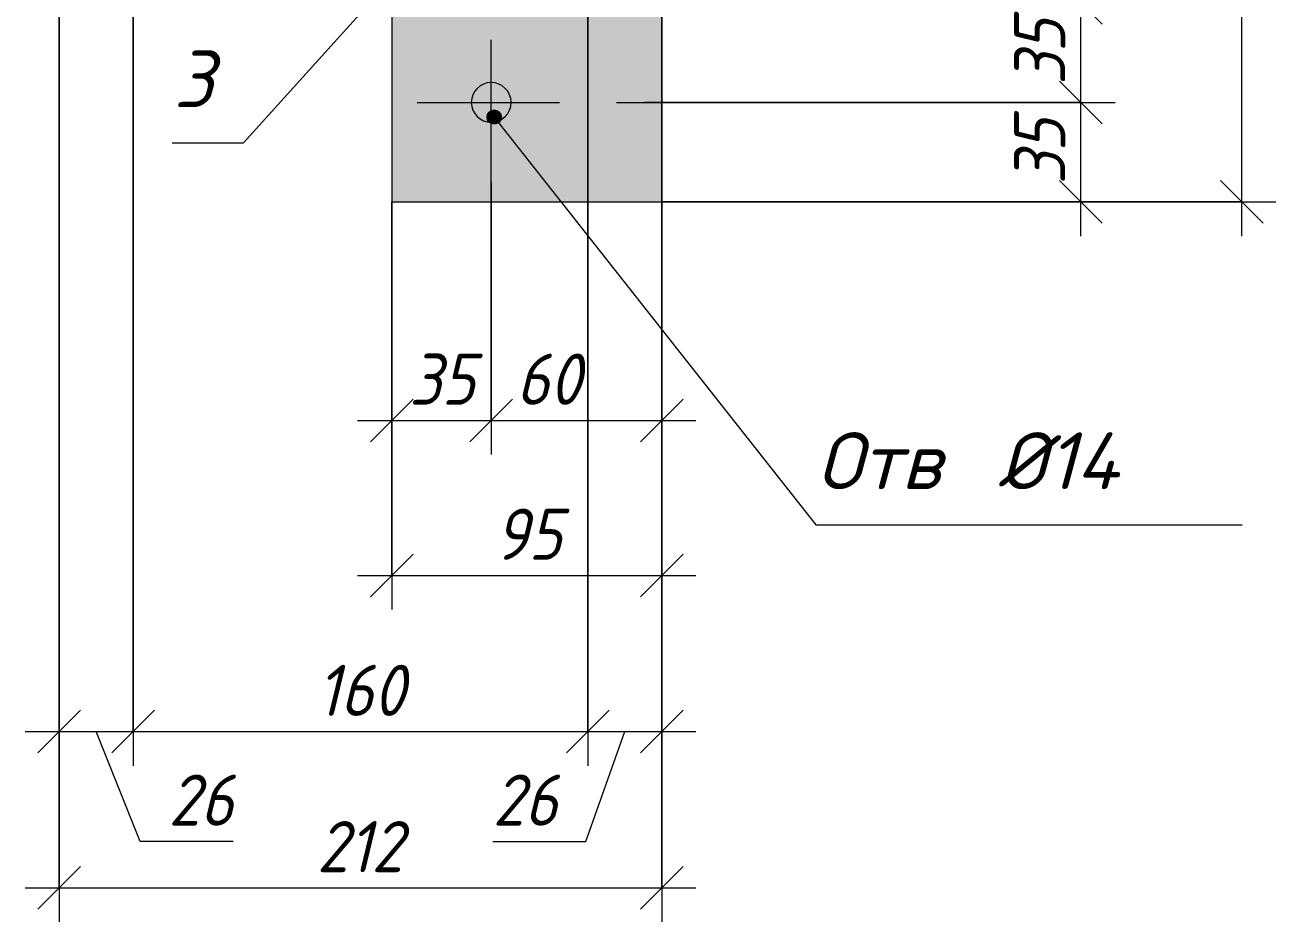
# Model space of a CAD drawing. Header units: millimetres. Extents: x 1214 to 43479, y -809 to 8550.
# Drawn here: x 41244.9 to 41685, y 2504.6 to 2820.2 of the extents above; entities that cross this region are included whole.
import ezdxf

# ---------------------------------------------------------------- set-up
doc = ezdxf.new("R2010")
doc.units = ezdxf.units.MM
doc.linetypes.add('50_200_ШТРИХ_1Т_ш5_п1_п1_', pattern=[70, 50, -10, 0, -10])
for name, color, linetype, lineweight in [('A-ANNO-DIMS', 7, 'Continuous', 9), ('A-ANNO-DIMS-10', 7, 'Continuous', 9), ('A-ANNO-NOTE', 7, 'Continuous', 9), ('A-DETL-2', 7, 'Continuous', 5), ('A-DETL-3', 7, 'Continuous', 20), ('A-DETL-CNTR', 7, '50_200_ШТРИХ_1Т_ш5_п1_п1_', 9)]:
    doc.layers.add(name, color=color, linetype=linetype, lineweight=lineweight)
doc.layers.add('A-DETL-GENF-1', color=7, linetype='Continuous', lineweight=9, true_color=0xffffff)
doc.styles.add('ISOCPEUR_I_1', font='isocpeui.ttf', dxfattribs={"width": 0.9, "height": 18})
doc.styles.add('ISOCPEUR_I_6', font='isocpeui.ttf', dxfattribs={"height": 20})
doc.dimstyles.new('ISO-1_8_0_9К_СРЕДНИЙ', dxfattribs={"dimscale": 304.8, "dimtxt": 17.927661, "dimasz": 0.049213, "dimexe": 0.03937, "dimexo": 0, "dimgap": 0, "dimtad": 1, "dimdec": 0, "dimzin": 0, "dimdsep": 46, "dimtxsty": 'ISOCPEUR_I_1', "dimblk1": 'OBLIQUE', "dimblk2": 'OBLIQUE', "dimsah": 1, "dimcen": 0.09, "dimdle": 0.03937, "dimazin": 0, "dimtfac": 1, "dimtdec": 4, "dimtix": 1, "dimtmove": 0, "dimatfit": 3, "dimfxl": 1, "dimtvp": 1, "dimtolj": 1, "dimtzin": 0, "dimarcsym": 2})
doc.dimstyles.new('ISO-1_8_0_9К_СРЕДНИЙ_1', dxfattribs={"dimscale": 304.8, "dimtxt": 17.927661, "dimasz": 0.049213, "dimexe": 0.03937, "dimexo": 0, "dimgap": 0, "dimtad": 1, "dimdec": 0, "dimzin": 0, "dimdsep": 46, "dimtxsty": 'ISOCPEUR_I_1', "dimblk1": 'OBLIQUE', "dimblk2": 'OBLIQUE', "dimsah": 1, "dimcen": 0.09, "dimdle": 0.03937, "dimazin": 0, "dimtfac": 1, "dimtdec": 4, "dimtix": 1, "dimtmove": 1, "dimatfit": 3, "dimfxl": 1, "dimtvp": 1, "dimtolj": 1, "dimtzin": 0, "dimarcsym": 2})
doc.dimstyles.new('ISO-1_8_0_9К_СРЕДНИЙ_2', dxfattribs={"dimscale": 304.8, "dimtxt": 17.927661, "dimasz": 0.049213, "dimexe": 0.03937, "dimexo": 0, "dimgap": 0, "dimtad": 1, "dimdec": 0, "dimzin": 0, "dimdsep": 46, "dimtxsty": 'ISOCPEUR_I_1', "dimblk1": 'OBLIQUE', "dimblk2": 'OBLIQUE', "dimsah": 1, "dimcen": 0.09, "dimdle": 0.03937, "dimazin": 0, "dimtfac": 1, "dimtdec": 4, "dimtix": 1, "dimtmove": 2, "dimatfit": 3, "dimfxl": 1, "dimtvp": 1, "dimtolj": 1, "dimtzin": 0, "dimarcsym": 2})

# ---------------------------------------------------------------- blocks, each defined once
blk = doc.blocks.new('DIMBLOCK315-АР1_Фахверк из 2-х уголков_Узлы')
at = {"layer": 'A-ANNO-DIMS-10'}
for p, q in [((41256.91, 2897.97), (41256.91, 2559.56)), ((41256.91, 2571.56), (41256.91, 2897.97)), ((41282.91, 2891.97), (41282.91, 2559.56)), ((41282.91, 2571.56), (41282.91, 2891.97)), ((41244.91, 2571.56), (41282.91, 2571.56)), ((41285.38, 2532.94), (41269.91, 2571.56)), ((41318.13, 2532.94), (41285.38, 2532.94))]:
    blk.add_line(p, q, dxfattribs=at)
at = {"layer": 'A-ANNO-DIMS-10', "lineweight": 20}
for p, q in [((41256.91, 2571.56), (41264.41, 2579.06)), ((41282.91, 2571.56), (41290.41, 2579.06)), ((41256.91, 2571.56), (41249.41, 2564.06)), ((41282.91, 2571.56), (41275.41, 2564.06))]:
    blk.add_line(p, q, dxfattribs=at)
at = {"layer": 'A-ANNO-DIMS-10', "color": 0, "insert": (41295.38, 2556.46), "char_height": 18, "width": 27.3052, "attachment_point": 1, "line_spacing_factor": 1.149209, "style": 'ISOCPEUR_I_1'}
blk.add_mtext('26', dxfattribs=at)
blk = doc.blocks.new('_Oblique')
at = {"color": 0, "linetype": 'ByBlock', "lineweight": -2}
blk.add_line((-0.5, -0.5), (0.5, 0.5), dxfattribs=at)
blk = doc.blocks.new('DIMBLOCK316-АР1_Фахверк из 2-х уголков_Узлы')
at = {"layer": 'A-ANNO-DIMS-10'}
for p, q in [((41282.91, 2891.97), (41282.91, 2559.56)), ((41282.91, 2571.56), (41282.91, 2891.97)), ((41442.91, 2891.97), (41442.91, 2559.56)), ((41442.91, 2571.56), (41442.91, 2891.97)), ((41282.91, 2571.56), (41442.91, 2571.56))]:
    blk.add_line(p, q, dxfattribs=at)
at = {"layer": 'A-ANNO-DIMS-10', "lineweight": 20}
for p, q in [((41282.91, 2571.56), (41290.41, 2579.06)), ((41442.91, 2571.56), (41450.41, 2579.06)), ((41282.91, 2571.56), (41275.41, 2564.06)), ((41442.91, 2571.56), (41435.41, 2564.06))]:
    blk.add_line(p, q, dxfattribs=at)
at = {"layer": 'A-ANNO-DIMS-10', "color": 0, "insert": (41347.57, 2595.08), "char_height": 18, "width": 36.8207, "attachment_point": 1, "line_spacing_factor": 1.149209, "style": 'ISOCPEUR_I_1'}
blk.add_mtext('160', dxfattribs=at)
blk = doc.blocks.new('DIMBLOCK317-АР1_Фахверк из 2-х уголков_Узлы')
at = {"layer": 'A-ANNO-DIMS-10'}
for p, q in [((41468.91, 2897.97), (41468.91, 2559.56)), ((41468.91, 2571.56), (41468.91, 2897.97)), ((41442.91, 2891.97), (41442.91, 2559.56)), ((41442.91, 2571.56), (41442.91, 2891.97)), ((41442.18, 2532.94), (41455.91, 2571.56)), ((41442.91, 2571.56), (41480.91, 2571.56)), ((41409.43, 2532.94), (41442.18, 2532.94))]:
    blk.add_line(p, q, dxfattribs=at)
at = {"layer": 'A-ANNO-DIMS-10', "lineweight": 20}
for p, q in [((41442.91, 2571.56), (41450.41, 2579.06)), ((41468.91, 2571.56), (41476.41, 2579.06)), ((41442.91, 2571.56), (41435.41, 2564.06)), ((41468.91, 2571.56), (41461.41, 2564.06))]:
    blk.add_line(p, q, dxfattribs=at)
at = {"layer": 'A-ANNO-DIMS-10', "color": 0, "insert": (41409.43, 2556.46), "char_height": 18, "width": 27.3052, "attachment_point": 1, "line_spacing_factor": 1.149209, "style": 'ISOCPEUR_I_1'}
blk.add_mtext('26', dxfattribs=at)
blk = doc.blocks.new('DIMBLOCK353-АР1_Фахверк из 2-х уголков_Узлы')
at = {"layer": 'A-ANNO-DIMS-10'}
for p, q in [((41373.91, 2757.97), (41373.91, 2614.52)), ((41373.91, 2626.52), (41373.91, 2757.97)), ((41468.91, 2757.97), (41468.91, 2614.52)), ((41468.91, 2626.52), (41468.91, 2757.97)), ((41361.91, 2626.52), (41480.91, 2626.52))]:
    blk.add_line(p, q, dxfattribs=at)
at = {"layer": 'A-ANNO-DIMS-10', "lineweight": 20}
for p, q in [((41373.91, 2626.52), (41381.41, 2634.02)), ((41468.91, 2626.52), (41476.41, 2634.02)), ((41373.91, 2626.52), (41366.41, 2619.02)), ((41468.91, 2626.52), (41461.41, 2619.02))]:
    blk.add_line(p, q, dxfattribs=at)
at = {"layer": 'A-ANNO-DIMS-10', "color": 0, "insert": (41410.03, 2650.04), "char_height": 18, "width": 27.3052, "attachment_point": 1, "line_spacing_factor": 1.149209, "style": 'ISOCPEUR_I_1'}
blk.add_mtext('95', dxfattribs=at)
blk = doc.blocks.new('DIMBLOCK362-АР1_Фахверк из 2-х уголков_Узлы')
at = {"layer": 'A-ANNO-DIMS-10', "lineweight": 20}
for p, q in [((41616.39, 2792.97), (41608.89, 2800.47)), ((41616.39, 2792.97), (41623.89, 2785.47)), ((41616.39, 2757.97), (41608.89, 2765.47)), ((41616.39, 2757.97), (41623.89, 2750.47))]:
    blk.add_line(p, q, dxfattribs=at)
at = {"layer": 'A-ANNO-DIMS-10'}
for p, q in [((41462.91, 2792.97), (41628.39, 2792.97)), ((41616.39, 2792.97), (41462.91, 2792.97)), ((41616.39, 2745.97), (41616.39, 2792.97)), ((41468.91, 2757.97), (41628.39, 2757.97)), ((41616.39, 2757.97), (41468.91, 2757.97))]:
    blk.add_line(p, q, dxfattribs=at)
at = {"layer": 'A-ANNO-DIMS-10', "color": 0, "insert": (41592.88, 2764.1), "char_height": 18, "width": 27.3052, "attachment_point": 1, "rotation": 90, "line_spacing_factor": 1.149209, "style": 'ISOCPEUR_I_1'}
blk.add_mtext('35', dxfattribs=at)
blk = doc.blocks.new('DIMBLOCK363-АР1_Фахверк из 2-х уголков_Узлы')
at = {"layer": 'A-ANNO-DIMS-10', "lineweight": 20}
for p, q in [((41616.39, 2827.97), (41608.89, 2835.47)), ((41616.39, 2827.97), (41623.89, 2820.47)), ((41616.39, 2792.97), (41608.89, 2800.47)), ((41616.39, 2792.97), (41623.89, 2785.47))]:
    blk.add_line(p, q, dxfattribs=at)
at = {"layer": 'A-ANNO-DIMS-10'}
for p, q in [((41468.91, 2827.97), (41628.39, 2827.97)), ((41616.39, 2827.97), (41468.91, 2827.97)), ((41616.39, 2792.97), (41616.39, 2827.97)), ((41462.91, 2792.97), (41628.39, 2792.97)), ((41616.39, 2792.97), (41462.91, 2792.97))]:
    blk.add_line(p, q, dxfattribs=at)
at = {"layer": 'A-ANNO-DIMS-10', "color": 0, "insert": (41592.88, 2799.1), "char_height": 18, "width": 27.3052, "attachment_point": 1, "rotation": 90, "line_spacing_factor": 1.149209, "style": 'ISOCPEUR_I_1'}
blk.add_mtext('35', dxfattribs=at)
blk = doc.blocks.new('DIMBLOCK366-АР1_Фахверк из 2-х уголков_Узлы')
at = {"layer": 'A-ANNO-DIMS-10'}
for p, q in [((41673, 2745.97), (41673, 2984.97)), ((41468.91, 2972.97), (41685, 2972.97)), ((41673, 2972.97), (41468.91, 2972.97)), ((41468.91, 2757.97), (41685, 2757.97)), ((41673, 2757.97), (41468.91, 2757.97))]:
    blk.add_line(p, q, dxfattribs=at)
at = {"layer": 'A-ANNO-DIMS-10', "lineweight": 20}
for p, q in [((41673, 2972.97), (41665.5, 2980.47)), ((41673, 2972.97), (41680.5, 2965.47)), ((41673, 2757.97), (41665.5, 2765.47)), ((41673, 2757.97), (41680.5, 2750.47))]:
    blk.add_line(p, q, dxfattribs=at)
at = {"layer": 'A-ANNO-DIMS-10', "color": 0, "insert": (41649.49, 2850.13), "char_height": 18, "width": 36.8207, "attachment_point": 1, "rotation": 90, "line_spacing_factor": 1.149209, "style": 'ISOCPEUR_I_1'}
blk.add_mtext('215', dxfattribs=at)
blk = doc.blocks.new('_AT__Текстовая выноска1 - _AT__Текстовая выноска 2-25057214-АР1_Фахверк из 2-х уголков_Узлы')
at = {"layer": 'A-ANNO-NOTE'}
blk.add_line((0, 0), (2.5, 0), dxfattribs=at)
blk = doc.blocks.new('DIMBLOCK368-АР1_Фахверк из 2-х уголков_Узлы')
at = {"layer": 'A-ANNO-DIMS-10'}
for p, q in [((41408.91, 2764.97), (41408.91, 2669.07)), ((41408.91, 2681.07), (41408.91, 2764.97)), ((41373.91, 2757.97), (41373.91, 2669.07)), ((41373.91, 2681.07), (41373.91, 2757.97)), ((41361.91, 2681.07), (41408.91, 2681.07))]:
    blk.add_line(p, q, dxfattribs=at)
at = {"layer": 'A-ANNO-DIMS-10', "lineweight": 20}
for p, q in [((41373.91, 2681.07), (41381.41, 2688.57)), ((41408.91, 2681.07), (41416.41, 2688.57)), ((41373.91, 2681.07), (41366.41, 2673.57)), ((41408.91, 2681.07), (41401.41, 2673.57))]:
    blk.add_line(p, q, dxfattribs=at)
at = {"layer": 'A-ANNO-DIMS-10', "color": 0, "insert": (41380.03, 2704.58), "char_height": 18, "width": 27.3052, "attachment_point": 1, "line_spacing_factor": 1.149209, "style": 'ISOCPEUR_I_1'}
blk.add_mtext('35', dxfattribs=at)
blk = doc.blocks.new('DIMBLOCK369-АР1_Фахверк из 2-х уголков_Узлы')
at = {"layer": 'A-ANNO-DIMS-10'}
for p, q in [((41408.91, 2764.97), (41408.91, 2669.07)), ((41408.91, 2681.07), (41408.91, 2764.97)), ((41468.91, 2757.97), (41468.91, 2669.07)), ((41468.91, 2681.07), (41468.91, 2757.97)), ((41408.91, 2681.07), (41480.91, 2681.07))]:
    blk.add_line(p, q, dxfattribs=at)
at = {"layer": 'A-ANNO-DIMS-10', "lineweight": 20}
for p, q in [((41408.91, 2681.07), (41416.41, 2688.57)), ((41468.91, 2681.07), (41476.41, 2688.57)), ((41408.91, 2681.07), (41401.41, 2673.57)), ((41468.91, 2681.07), (41461.41, 2673.57))]:
    blk.add_line(p, q, dxfattribs=at)
at = {"layer": 'A-ANNO-DIMS-10', "color": 0, "insert": (41417.62, 2704.58), "char_height": 18, "width": 27.3052, "attachment_point": 1, "line_spacing_factor": 1.149209, "style": 'ISOCPEUR_I_1'}
blk.add_mtext('60', dxfattribs=at)
blk = doc.blocks.new('DIMBLOCK370-АР1_Фахверк из 2-х уголков_Узлы')
at = {"layer": 'A-ANNO-DIMS-10'}
for p, q in [((41256.91, 2897.97), (41256.91, 2504.56)), ((41256.91, 2516.56), (41256.91, 2897.97)), ((41468.91, 2757.97), (41468.91, 2504.56)), ((41468.91, 2516.56), (41468.91, 2757.97)), ((41244.91, 2516.56), (41480.91, 2516.56))]:
    blk.add_line(p, q, dxfattribs=at)
at = {"layer": 'A-ANNO-DIMS-10', "lineweight": 20}
for p, q in [((41256.91, 2516.56), (41264.41, 2524.06)), ((41468.91, 2516.56), (41476.41, 2524.06)), ((41256.91, 2516.56), (41249.41, 2509.06)), ((41468.91, 2516.56), (41461.41, 2509.06))]:
    blk.add_line(p, q, dxfattribs=at)
at = {"layer": 'A-ANNO-DIMS-10', "color": 0, "insert": (41347.57, 2540.08), "char_height": 18, "width": 36.8207, "attachment_point": 1, "line_spacing_factor": 1.149209, "style": 'ISOCPEUR_I_1'}
blk.add_mtext('212', dxfattribs=at)
blk = doc.blocks.new('_AT__Текстовая выноска1 - _AT__Текстовая выноска 2-25057220-АР1_Фахверк из 2-х уголков_Узлы')
at = {"layer": 'A-ANNO-NOTE'}
blk.add_line((0, 0), (15, 0), dxfattribs=at)

msp = doc.modelspace()

# ---------------------------------------------------------------- hatches: boundary and pattern name
at = {"layer": 'A-ANNO-NOTE'}
h = msp.add_hatch(color=256, dxfattribs=at)
edge = h.paths.add_edge_path(flags=0)
edge.add_arc((41409.96479, 2787.81394), 2.5, 0, 360)
at = {"layer": 'A-DETL-GENF-1'}
h = msp.add_hatch(color=256, dxfattribs=at)
h.paths.add_polyline_path([(41468.90797, 2757.97263), (41468.90797, 2897.97263), (41442.90797, 2897.97263), (41442.90797, 2891.97263), (41373.90797, 2891.97263), (41373.90797, 2757.97263)], flags=0)
h.paths.add_polyline_path([(41408.90797, 2785.97263), (41407.09623, 2786.21115), (41405.40797, 2786.91045), (41403.95822, 2788.02288), (41402.84579, 2789.47263), (41402.14648, 2791.1609), (41401.90797, 2792.97263), (41402.14648, 2794.78436), (41402.84579, 2796.47263), (41403.95822, 2797.92238), (41405.40797, 2799.03481), (41407.09623, 2799.73411), (41408.90797, 2799.97263), (41410.7197, 2799.73411), (41412.40797, 2799.03481), (41413.85771, 2797.92238), (41414.97014, 2796.47263), (41415.66945, 2794.78436), (41415.90797, 2792.97263), (41415.66945, 2791.1609), (41414.97014, 2789.47263), (41413.85771, 2788.02288), (41412.40797, 2786.91045), (41410.7197, 2786.21115)], flags=0)
h.paths.add_polyline_path([(41393.90797, 2897.97263), (41394.11241, 2899.52555), (41394.71181, 2900.97263), (41395.66532, 2902.21527), (41396.90797, 2903.16878), (41398.35505, 2903.76819), (41399.90797, 2903.97263), (41456.90797, 2903.97263), (41458.46088, 2904.17708), (41459.90797, 2904.77648), (41461.15061, 2905.72999), (41462.10412, 2906.97263), (41462.70352, 2908.41972), (41462.90797, 2909.97263), (41462.90797, 2966.97263), (41463.11241, 2968.52555), (41463.71181, 2969.97263), (41464.66532, 2971.21527), (41465.90797, 2972.16878), (41467.35505, 2972.76819), (41468.90797, 2972.97263), (41373.90797, 2972.97263), (41373.90797, 2897.97263), (41392.40983, 2897.97263)], flags=0)
h.paths.add_polyline_path([(41343.96602, 2897.97263), (41351.90797, 2897.97263), (41351.90797, 3112.97263), (41256.90797, 3112.97263), (41256.90797, 2972.97263), (41258.46088, 2972.76819), (41259.90797, 2972.16878), (41261.15061, 2971.21527), (41262.10412, 2969.97263), (41262.70352, 2968.52555), (41262.90797, 2966.97263), (41262.90797, 2909.97263), (41263.11241, 2908.41972), (41263.71181, 2906.97263), (41264.66532, 2905.72999), (41265.90797, 2904.77648), (41267.35505, 2904.17708), (41268.90797, 2903.97263), (41325.90797, 2903.97263), (41327.46088, 2903.76819), (41328.90797, 2903.16878), (41330.15061, 2902.21527), (41331.10412, 2900.97263), (41331.70352, 2899.52555), (41331.90797, 2897.97263)], flags=0)
h.paths.add_polyline_path([(41316.90797, 3070.97263), (41315.09623, 3071.21115), (41313.40797, 3071.91045), (41311.95822, 3073.02288), (41310.84579, 3074.47263), (41310.14648, 3076.1609), (41309.90797, 3077.97263), (41310.14648, 3079.78436), (41310.84579, 3081.47263), (41311.95822, 3082.92238), (41313.40797, 3084.03481), (41315.09623, 3084.73411), (41316.90797, 3084.97263), (41318.7197, 3084.73411), (41320.40797, 3084.03481), (41321.85771, 3082.92238), (41322.97014, 3081.47263), (41323.66945, 3079.78436), (41323.90797, 3077.97263), (41323.66945, 3076.1609), (41322.97014, 3074.47263), (41321.85771, 3073.02288), (41320.40797, 3071.91045), (41318.7197, 3071.21115)], flags=0)
msp.add_hatch(color=256, dxfattribs=at).paths.add_polyline_path([(41408.90797, 2785.97263), (41410.7197, 2786.21115), (41412.40797, 2786.91045), (41413.85771, 2788.02288), (41414.97014, 2789.47263), (41415.66945, 2791.1609), (41415.90797, 2792.97263), (41415.66945, 2794.78436), (41414.97014, 2796.47263), (41413.85771, 2797.92238), (41412.40797, 2799.03481), (41410.7197, 2799.73411), (41408.90797, 2799.97263), (41407.09623, 2799.73411), (41405.40797, 2799.03481), (41403.95822, 2797.92238), (41402.84579, 2796.47263), (41402.14648, 2794.78436), (41401.90797, 2792.97263), (41402.14648, 2791.1609), (41402.84579, 2789.47263), (41403.95822, 2788.02288), (41405.40797, 2786.91045), (41407.09623, 2786.21115)], flags=0)

# ---------------------------------------------------------------- linework, layer by layer
at = {"layer": 'A-ANNO-NOTE'}
for p, q in [((41388.5167, 2852.79171), (41321.72607, 2778.73444)), ((41409.96479, 2787.81394), (41523.08094, 2644.3532))]:
    msp.add_line(p, q, dxfattribs=at)
msp.add_circle((41409.96479, 2787.81394), 2.5, dxfattribs=at)
at = {"layer": 'A-DETL-2'}
for start, end in [(0, 180), (180, 0)]:
    msp.add_arc((41408.90797, 2792.97263), 7, start, end, dxfattribs=at)
at = {"layer": 'A-DETL-3'}
for p, q in [((41373.90797, 2972.97263), (41373.90797, 2757.97263)), ((41468.90797, 2757.97263), (41468.90797, 2972.97263)), ((41373.90797, 2757.97263), (41468.90797, 2757.97263))]:
    msp.add_line(p, q, dxfattribs=at)
at = {"layer": 'A-DETL-CNTR'}
for p, q in [((41408.90797, 2764.97263), (41408.90797, 2819.97263)), ((41382.90775, 2792.97263), (41462.90775, 2792.97263))]:
    msp.add_line(p, q, dxfattribs=at)

# ---------------------------------------------------------------- block references
at = {"layer": 'A-ANNO-NOTE', "xscale": 10, "yscale": 10, "zscale": 10}
for name, p in [('_AT__Текстовая выноска1 - _AT__Текстовая выноска 2-25057214-АР1_Фахверк из 2-х уголков_Узлы', (41296.72607, 2778.73444)), ('_AT__Текстовая выноска1 - _AT__Текстовая выноска 2-25057220-АР1_Фахверк из 2-х уголков_Узлы', (41523.08094, 2644.3532))]:
    msp.add_blockref(name, p, dxfattribs=at)

# ---------------------------------------------------------------- texts
at = {"layer": 'A-ANNO-NOTE', "char_height": 20, "attachment_point": 1, "style": 'ISOCPEUR_I_6'}
for s, insert, width in [('\\fISOCPEUR|b0|i1|c204|p34|;3', (41297.13624, 2811.26124), 17.637125), ('Отв', (41523.49112, 2676.88), 61.7299375), (' Ø14', (41574.42341, 2676.88), 74.5569375)]:
    msp.add_mtext(s, dxfattribs=dict(at, insert=insert, width=width))

# ---------------------------------------------------------------- dimensions: what is measured, and where the dimension line sits
at = {"layer": 'A-ANNO-DIMS'}
for base, p1, p2, override, picture, middle in [((41673.00429, 2972.97263), (41468.90797, 2757.97263), (41468.90797, 2972.97263), {"dimpost": '<>', "dimfxl": 215}, 'DIMBLOCK366-АР1_Фахверк из 2-х уголков_Узлы', (41664.00429, 2865.47263)), ((41616.39213, 2827.97263), (41462.90775, 2792.97263), (41468.90797, 2827.97263), {"dimpost": '<>', "dimfxl": 35.510598}, 'DIMBLOCK363-АР1_Фахверк из 2-х уголков_Узлы', (41607.39213, 2810.47263)), ((41616.39213, 2792.97263), (41468.90797, 2757.97263), (41462.90775, 2792.97263), {"dimpost": '<>', "dimfxl": 35.510598}, 'DIMBLOCK362-АР1_Фахверк из 2-х уголков_Узлы', (41607.39213, 2775.47263))]:
    dim = msp.add_linear_dim(base=base, p1=p1, p2=p2, angle=90, dimstyle='ISO-1_8_0_9К_СРЕДНИЙ', override=override, dxfattribs=at)
    dim.commit()
    dim.dimension.update_dxf_attribs({"geometry": picture, "text_midpoint": middle})
for base, p1, p2, dimstyle, override, picture, middle in [((41282.90797, 2571.56017), (41256.90797, 2897.97263), (41282.90797, 2891.97263), 'ISO-1_8_0_9К_СРЕДНИЙ_1', {"dimpost": '<>', "dimfxl": 26.683328}, 'DIMBLOCK315-АР1_Фахверк из 2-х уголков_Узлы', (41309.03022, 2544.45611)), ((41468.90797, 2571.56017), (41442.90797, 2891.97263), (41468.90797, 2897.97263), 'ISO-1_8_0_9К_СРЕДНИЙ_1', {"dimpost": '<>', "dimfxl": 26.683328}, 'DIMBLOCK317-АР1_Фахверк из 2-х уголков_Узлы', (41423.08181, 2544.45611)), ((41468.90797, 2681.06552), (41408.90797, 2764.97263), (41468.90797, 2757.97263), 'ISO-1_8_0_9К_СРЕДНИЙ_2', {"dimpost": '<>', "dimfxl": 60.406953}, 'DIMBLOCK369-АР1_Фахверк из 2-х уголков_Узлы', (41431.26795, 2692.58172))]:
    dim = msp.add_linear_dim(base=base, p1=p1, p2=p2, dimstyle=dimstyle, override=override, dxfattribs=at)
    dim.commit()
    dim.dimension.update_dxf_attribs({"geometry": picture, "text_midpoint": middle, "dimtype": 160})
for base, p1, p2, override, picture, middle in [((41468.90797, 2516.56017), (41256.90797, 2897.97263), (41468.90797, 2757.97263), {"dimpost": '<>', "dimfxl": 254.055112}, 'DIMBLOCK370-АР1_Фахверк из 2-х уголков_Узлы', (41362.90797, 2525.56017)), ((41442.90797, 2571.56017), (41282.90797, 2891.97263), (41442.90797, 2891.97263), {"dimpost": '<>', "dimfxl": 160}, 'DIMBLOCK316-АР1_Фахверк из 2-х уголков_Узлы', (41362.90797, 2580.56017)), ((41408.90797, 2681.06552), (41373.90797, 2757.97263), (41408.90797, 2764.97263), {"dimpost": '<>', "dimfxl": 35.693137}, 'DIMBLOCK368-АР1_Фахверк из 2-х уголков_Узлы', (41391.40797, 2690.06552)), ((41468.90797, 2626.52353), (41373.90797, 2757.97263), (41468.90797, 2757.97263), {"dimpost": '<>', "dimfxl": 95}, 'DIMBLOCK353-АР1_Фахверк из 2-х уголков_Узлы', (41421.40797, 2635.52353))]:
    dim = msp.add_linear_dim(base=base, p1=p1, p2=p2, dimstyle='ISO-1_8_0_9К_СРЕДНИЙ', override=override, dxfattribs=at)
    dim.commit()
    dim.dimension.update_dxf_attribs({"geometry": picture, "text_midpoint": middle})

doc.saveas('drawing.dxf')
